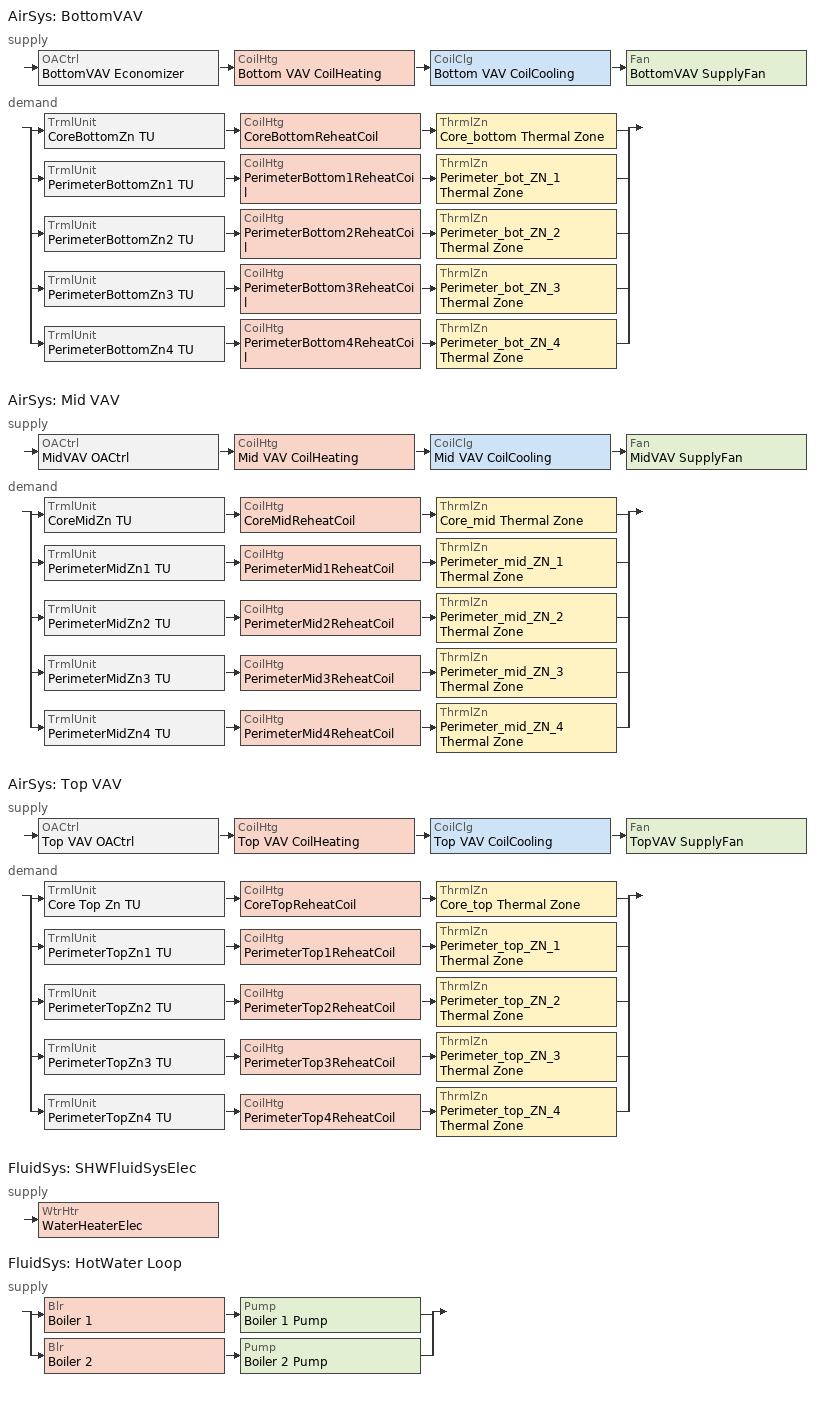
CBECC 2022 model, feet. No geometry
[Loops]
AirSys 'BottomVAV'
 supply: OACtrl 'BottomVAV Economizer' > CoilHtg 'Bottom VAV CoilHeating' > CoilClg 'Bottom VAV CoilCooling' > Fan 'BottomVAV SupplyFan'
 demand: split
  | TrmlUnit 'CoreBottomZn TU' > CoilHtg 'CoreBottomReheatCoil' > ThrmlZn 'Core_bottom Thermal Zone'
  | TrmlUnit 'PerimeterBottomZn1 TU' > CoilHtg 'PerimeterBottom1ReheatCoil' > ThrmlZn 'Perimeter_bot_ZN_1 Thermal Zone'
  | TrmlUnit 'PerimeterBottomZn2 TU' > CoilHtg 'PerimeterBottom2ReheatCoil' > ThrmlZn 'Perimeter_bot_ZN_2 Thermal Zone'
  | TrmlUnit 'PerimeterBottomZn3 TU' > CoilHtg 'PerimeterBottom3ReheatCoil' > ThrmlZn 'Perimeter_bot_ZN_3 Thermal Zone'
  | TrmlUnit 'PerimeterBottomZn4 TU' > CoilHtg 'PerimeterBottom4ReheatCoil' > ThrmlZn 'Perimeter_bot_ZN_4 Thermal Zone'
AirSys 'Mid VAV'
 supply: OACtrl 'MidVAV OACtrl' > CoilHtg 'Mid VAV CoilHeating' > CoilClg 'Mid VAV CoilCooling' > Fan 'MidVAV SupplyFan'
 demand: split
  | TrmlUnit 'CoreMidZn TU' > CoilHtg 'CoreMidReheatCoil' > ThrmlZn 'Core_mid Thermal Zone'
  | TrmlUnit 'PerimeterMidZn1 TU' > CoilHtg 'PerimeterMid1ReheatCoil' > ThrmlZn 'Perimeter_mid_ZN_1 Thermal Zone'
  | TrmlUnit 'PerimeterMidZn2 TU' > CoilHtg 'PerimeterMid2ReheatCoil' > ThrmlZn 'Perimeter_mid_ZN_2 Thermal Zone'
  | TrmlUnit 'PerimeterMidZn3 TU' > CoilHtg 'PerimeterMid3ReheatCoil' > ThrmlZn 'Perimeter_mid_ZN_3 Thermal Zone'
  | TrmlUnit 'PerimeterMidZn4 TU' > CoilHtg 'PerimeterMid4ReheatCoil' > ThrmlZn 'Perimeter_mid_ZN_4 Thermal Zone'
AirSys 'Top VAV'
 supply: OACtrl 'Top VAV OACtrl' > CoilHtg 'Top VAV CoilHeating' > CoilClg 'Top VAV CoilCooling' > Fan 'TopVAV SupplyFan'
 demand: split
  | TrmlUnit 'Core Top Zn TU' > CoilHtg 'CoreTopReheatCoil' > ThrmlZn 'Core_top Thermal Zone'
  | TrmlUnit 'PerimeterTopZn1 TU' > CoilHtg 'PerimeterTop1ReheatCoil' > ThrmlZn 'Perimeter_top_ZN_1 Thermal Zone'
  | TrmlUnit 'PerimeterTopZn2 TU' > CoilHtg 'PerimeterTop2ReheatCoil' > ThrmlZn 'Perimeter_top_ZN_2 Thermal Zone'
  | TrmlUnit 'PerimeterTopZn3 TU' > CoilHtg 'PerimeterTop3ReheatCoil' > ThrmlZn 'Perimeter_top_ZN_3 Thermal Zone'
  | TrmlUnit 'PerimeterTopZn4 TU' > CoilHtg 'PerimeterTop4ReheatCoil' > ThrmlZn 'Perimeter_top_ZN_4 Thermal Zone'
FluidSys 'SHWFluidSysElec'
 supply: WtrHtr 'WaterHeaterElec'
FluidSys 'HotWater Loop'
 supply: split
  | Blr 'Boiler 1' > Pump 'Boiler 1 Pump'
  | Blr 'Boiler 2' > Pump 'Boiler 2 Pump'
[Proj]
030012S-OffMed-CECStd22: ZipCode=95814; AnalysisType=Title24Compliance; AirBarrier=Air barrier - not verified
[Bldg]
OfficeMedium: TotStoryCnt=3; AboveGrdStoryCnt=3
[Story] FlrToFlrHgt=13; FlrToCeilingHgt=9
Name | Z
BottomFlr | 0
MidFlr | 13
TopFloor | 26
[Spc] OccSensorCtrl=1
Name | Story | CondgType | ThrmlZnRef | Area | SpcFuncDefaultsRef | SHWFluidSegRef | SecSide100PctControlled
Core_bottom | BottomFlr | DirectlyConditioned | Core_bottom Thermal Zone | 10586.7 | Office Mod Defaults | SHWSupplyElec
Perimeter_bot_ZN_1 | BottomFlr | DirectlyConditioned | Perimeter_bot_ZN_1 Thermal Zone | 2231.76 | Office Mod Defaults | SHWSupplyElec | 1
Perimeter_bot_ZN_2 | BottomFlr |  | Perimeter_bot_ZN_2 Thermal Zone | 1412.9 | Office Mod Defaults | SHWSupplyElec
Perimeter_bot_ZN_3 | BottomFlr |  | Perimeter_bot_ZN_3 Thermal Zone | 2231.76 | Office Mod Defaults | SHWSupplyElec | 1
Perimeter_bot_ZN_4 | BottomFlr |  | Perimeter_bot_ZN_4 Thermal Zone | 1412.8 | Office Mod Defaults | SHWSupplyElec
FirstFloor_Plenum | BottomFlr | Plenum | FirstFloor_Plenum Thermal Zone | 17875.9
Core_mid | MidFlr |  | Core_mid Thermal Zone | 10586.7 | Office Mod Defaults | SHWSupplyElec
Perimeter_mid_ZN_1 | MidFlr |  | Perimeter_mid_ZN_1 Thermal Zone | 2231.76 | Office Mod Defaults | SHWSupplyElec | 1
Perimeter_mid_ZN_2 | MidFlr |  | Perimeter_mid_ZN_2 Thermal Zone | 1412.9 | Office Mod Defaults | SHWSupplyElec | 1
Perimeter_mid_ZN_3 | MidFlr |  | Perimeter_mid_ZN_3 Thermal Zone | 2231.76 | Office Mod Defaults | SHWSupplyElec | 1
Perimeter_mid_ZN_4 | MidFlr |  | Perimeter_mid_ZN_4 Thermal Zone | 1412.8 | Office Mod Defaults | SHWSupplyElec | 1
MidFloor_Plenum | MidFlr | Plenum | MidFloor_Plenum Thermal Zone | 17875.9
Core_top | TopFloor |  | Core_top Thermal Zone | 10586.7 | Office Mod Defaults | SHWSupplyElec
Perimeter_top_ZN_1 | TopFloor |  | Perimeter_top_ZN_1 Thermal Zone | 2231.76 | Office Mod Defaults | SHWSupplyElec
Perimeter_top_ZN_2 | TopFloor |  | Perimeter_top_ZN_2 Thermal Zone | 1412.9 | Office Mod Defaults | SHWSupplyElec | 1
Perimeter_top_ZN_3 | TopFloor |  | Perimeter_top_ZN_3 Thermal Zone | 2231.76 | Office Mod Defaults | SHWSupplyElec | 1
Perimeter_top_ZN_4 | TopFloor |  | Perimeter_top_ZN_4 Thermal Zone | 1412.8 | Office Mod Defaults | SHWSupplyElec | 1
TopFloor_Plenum | TopFloor | Plenum | TopFloor_Plenum Thermal Zone | 17875.9
[ThrmlZn]
Name | Type | PriAirCondgSysRef[1]
Core_bottom Thermal Zone; Perimeter_bot_ZN_1 Thermal Zone; Perimeter_bot_ZN_2 Thermal Zone; Perimeter_bot_ZN_3 Thermal Zone; Perimeter_bot_ZN_4 Thermal Zone | Conditioned | BottomVAV
FirstFloor_Plenum Thermal Zone; MidFloor_Plenum Thermal Zone; TopFloor_Plenum Thermal Zone | Plenum
Core_mid Thermal Zone |  | Mid VAV
Perimeter_mid_ZN_1 Thermal Zone; Perimeter_mid_ZN_2 Thermal Zone; Perimeter_mid_ZN_3 Thermal Zone; Perimeter_mid_ZN_4 Thermal Zone | Conditioned | Mid VAV
Core_top Thermal Zone; Perimeter_top_ZN_1 Thermal Zone; Perimeter_top_ZN_2 Thermal Zone; Perimeter_top_ZN_3 Thermal Zone; Perimeter_top_ZN_4 Thermal Zone | Conditioned | Top VAV
[AirSys] Type=PVAV; CtrlSysType=DDCToZone; ReheatCtrlMthd=DualMaximum; OptStart=1; ClgCtrl=WarmestResetFlowFirst; ClRstSupHi=60; ClRstSupLow=55; DuctIns=8
BottomVAV; Mid VAV; Top VAV
[AirSeg]
Name | Sys | Type | Path
Bottom VAV AirSegment Supply | BottomVAV | Supply | Ducted
Bottom VAV ReturnAirSegment | BottomVAV
Mid VAV AirSegment Supply | Mid VAV | Supply | Ducted
MidVAV RetAirSeg | Mid VAV
Top VAV AirSegment Supply | Top VAV | Supply | Ducted
TopVAV RetAirSeg | Top VAV
[CoilHtg] Type=HotWater; FluidSegInRef=HW Primary Supply; FluidSegOutRef=HW Primary Return
Name | Sys
Bottom VAV CoilHeating; CoreBottomReheatCoil; PerimeterBottom1ReheatCoil; PerimeterBottom2ReheatCoil; PerimeterBottom3ReheatCoil; PerimeterBottom4ReheatCoil | BottomVAV
Mid VAV CoilHeating; CoreMidReheatCoil; PerimeterMid1ReheatCoil; PerimeterMid2ReheatCoil; PerimeterMid3ReheatCoil; PerimeterMid4ReheatCoil | Mid VAV
Top VAV CoilHeating; CoreTopReheatCoil; PerimeterTop1ReheatCoil; PerimeterTop2ReheatCoil; PerimeterTop3ReheatCoil; PerimeterTop4ReheatCoil | Top VAV
[CoilClg] Type=DirectExpansion; FuelSrc=Electric; NumClgStages=2; CndsrType=Air
Name | Sys
Bottom VAV CoilCooling | BottomVAV
Mid VAV CoilCooling | Mid VAV
Top VAV CoilCooling | Top VAV
[Fan] CtrlMthd=VariableSpeedDrive
Name | Sys
BottomVAV SupplyFan | BottomVAV
MidVAV SupplyFan | Mid VAV
TopVAV SupplyFan | Top VAV
[TrmlUnit] Type=VAVReheatBox
Name | Sys | ZnServedRef | PriAirSegRef
CoreBottomZn TU | BottomVAV | Core_bottom Thermal Zone | Bottom VAV AirSegment Supply
PerimeterBottomZn1 TU | BottomVAV | Perimeter_bot_ZN_1 Thermal Zone | Bottom VAV AirSegment Supply
PerimeterBottomZn2 TU | BottomVAV | Perimeter_bot_ZN_2 Thermal Zone | Bottom VAV AirSegment Supply
PerimeterBottomZn3 TU | BottomVAV | Perimeter_bot_ZN_3 Thermal Zone | Bottom VAV AirSegment Supply
PerimeterBottomZn4 TU | BottomVAV | Perimeter_bot_ZN_4 Thermal Zone | Bottom VAV AirSegment Supply
CoreMidZn TU | Mid VAV | Core_mid Thermal Zone | Mid VAV AirSegment Supply
PerimeterMidZn1 TU | Mid VAV | Perimeter_mid_ZN_1 Thermal Zone | Mid VAV AirSegment Supply
PerimeterMidZn2 TU | Mid VAV | Perimeter_mid_ZN_2 Thermal Zone | Mid VAV AirSegment Supply
PerimeterMidZn3 TU | Mid VAV | Perimeter_mid_ZN_3 Thermal Zone | Mid VAV AirSegment Supply
PerimeterMidZn4 TU | Mid VAV | Perimeter_mid_ZN_4 Thermal Zone | Mid VAV AirSegment Supply
Core Top Zn TU | Top VAV | Core_top Thermal Zone | Top VAV AirSegment Supply
PerimeterTopZn1 TU | Top VAV | Perimeter_top_ZN_1 Thermal Zone | Top VAV AirSegment Supply
PerimeterTopZn2 TU | Top VAV | Perimeter_top_ZN_2 Thermal Zone | Top VAV AirSegment Supply
PerimeterTopZn3 TU | Top VAV | Perimeter_top_ZN_3 Thermal Zone | Top VAV AirSegment Supply
PerimeterTopZn4 TU | Top VAV | Perimeter_top_ZN_4 Thermal Zone | Top VAV AirSegment Supply
[OACtrl] EconoCtrlMthd=FixedDryBulb; EconoIntegration=Integrated; EconoHiTempLockout=75
Name | Sys | AirSegSupRef | AirSegRetRef
BottomVAV Economizer | BottomVAV | Bottom VAV AirSegment Supply | Bottom VAV ReturnAirSegment
MidVAV OACtrl | Mid VAV | Mid VAV AirSegment Supply | MidVAV RetAirSeg
Top VAV OACtrl | Top VAV | Top VAV AirSegment Supply | TopVAV RetAirSeg
[FluidSys]
Name | Type | DsgnSupWtrTemp | CtrlType | FixedSupTemp | RstSupHi | RstSupLow | RstOutdrHi | RstOutdrLow
SHWFluidSysElec | ServiceHotWater
HotWater Loop | HotWater | 160 | DDC | 160 | 180 | 130 | 20 | 50
[FluidSeg]
Name | Sys | Type | Src
SHWSupplyElec | SHWFluidSysElec | PrimarySupply
SHWMakeupElec | SHWFluidSysElec | MakeupFluid | MunicipalWater
HW Primary Supply | HotWater Loop | PrimarySupply
HW Primary Return | HotWater Loop | PrimaryReturn
[WtrHtr]
WaterHeaterElec: Sys=SHWFluidSysElec; FluidSegOutRef=SHWSupplyElec; FluidSegMakeupRef=SHWMakeupElec; StorCap=30; UEF=0.9361; RE=0.99; FuelSrc=Electricity; InpPwr=8.74435
[Blr] Sys=HotWater Loop; Type=HotWater; FuelSrc=Gas; DraftType=MechanicalNoncondensing; FluidSegInRef=HW Primary Return; FluidSegOutRef=HW Primary Supply; EntTempDsgn=120; LvgTempDsgn=160; CapRtd=444886; ThrmlEff=0.84; UnldRatMin=0.25; DraftFanHp=0.355909
Boiler 1; Boiler 2
[Pump] Sys=HotWater Loop; SpdCtrl=VariableSpeed; FlowCap=22.2359; TotHd=60.3958; FlowMin=0; MtrEff=0.855; MtrHP=0.75
Boiler 1 Pump; Boiler 2 Pump
[SpcFuncDefaults]
Office Mod Defaults: SpcFunc=Office Area (>250 square feet)
[PVArray]
T24 PVArray: DCSysSize=167.855
[Batt]
T24 Batt: MaxCap=296.838; Ctrl=Time of Use; MaxChrgPwr=70.4991; MaxDschrgPwr=70.4991
